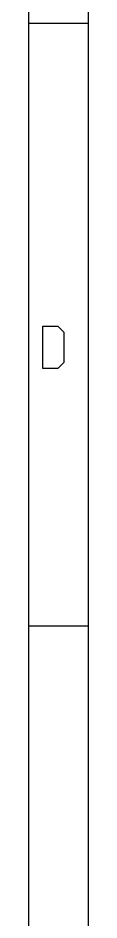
# Model space of a CAD drawing. Header units: millimetres. Extents: x 0 to 420, y 0 to 297.
# Drawn here: x 415 to 420, y 74.1 to 148.9 of the extents above; entities that cross this region are included whole.
import ezdxf

# ---------------------------------------------------------------- set-up
doc = ezdxf.new("R2010")
doc.units = ezdxf.units.MM
doc.header["$LTSCALE"] = 23.1
doc.layers.get('0').update_dxf_attribs({"linetype": 'CONTINUOUS'})

msp = doc.modelspace()

# ---------------------------------------------------------------- linework, layer by layer
at = {"color": 2}
for p, q in [((420, 0), (420, 297)), ((415, 148.5), (420, 148.5)), ((415, 98.5), (420, 98.5))]:
    msp.add_line(p, q, dxfattribs=at)
at = {"color": 7}
msp.add_line((415, 292), (415, 5), dxfattribs=at)
at = {"color": 2}
msp.add_lwpolyline([(416.2013, 119.8638), (416.2013, 123.3638), (417.4513, 123.3638), (417.9513, 122.8638), (417.9513, 120.3638), (417.4513, 119.8638), (416.2013, 119.8638)], dxfattribs=at)

doc.saveas('drawing.dxf')
